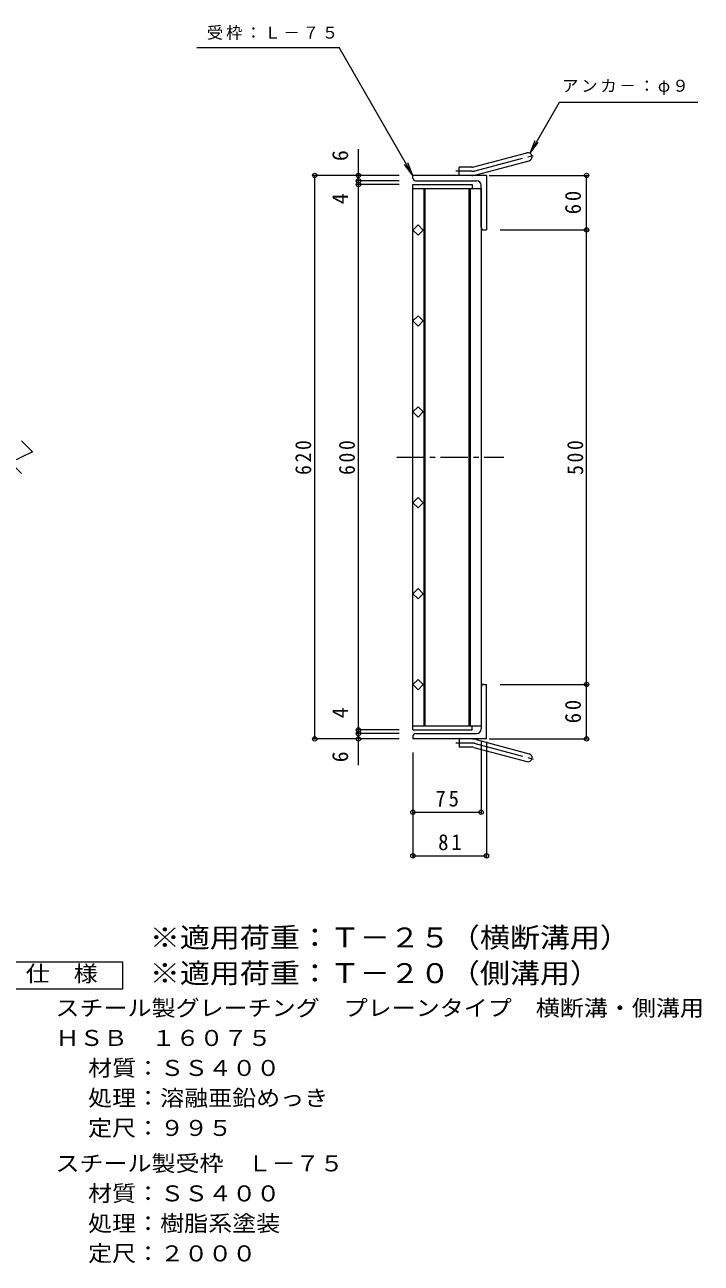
# Model space of a CAD drawing. Units: millimetres, scale not verified. Extents: x -966 to 979, y -824 to 750.
# Drawn here: x 235 to 979, y -668 to 695 of the extents above; entities that cross this region are included whole.
import ezdxf
from ezdxf.enums import TextEntityAlignment as Align

# ---------------------------------------------------------------- set-up
doc = ezdxf.new("R2010")
doc.units = ezdxf.units.MM
doc.header["$LTSCALE"] = 6
doc.header["$PDMODE"] = 32
doc.header["$PDSIZE"] = 4.8
doc.linetypes.add('CHAIN1', pattern=[8, 5, -1, 1, -1])
doc.linetypes.add('CHAIN2', pattern=[12, 9, -1, 1, -1])
for name, color, linetype, lineweight in [('B-1_ピット', 2, 'Continuous', 9), ('B-2_蓋', 3, 'Continuous', 9), ('B-4_寸法', 7, 'Continuous', 9), ('F-4_F-4ﾚｲﾔ', 2, 'Continuous', 9)]:
    doc.layers.add(name, color=color, linetype=linetype, lineweight=lineweight)
doc.layers.add('F-5_F-5ﾚｲﾔ', color=3, linetype='Continuous')
doc.styles.add('ＭＳ ゴシック', font='')
doc.styles.get('ＭＳ ゴシック').set_extended_font_data('MS Gothic')

msp = doc.modelspace()

# ---------------------------------------------------------------- linework, layer by layer
at = {"layer": 'B-1_ピット'}
for p, q in [((728.766, 538.115), (786.957, 553.707)), ((731.096, 529.422), (789.286, 545.014)), ((712.622, 528.808), (712.622, 537.808)), ((726.437, 537.808), (712.622, 537.808)), ((742.622, 528.808), (661.622, 528.808)), ((661.622, 525.808), (661.622, 528.808)), ((664.622, 522.808), (731.622, 522.808)), ((736.622, 471.808), (736.622, 517.808)), ((742.622, 528.808), (742.622, 468.808)), ((739.622, 468.808), (742.622, 468.808)), ((736.622, -34.193), (736.622, -80.193)), ((739.622, -31.193), (742.622, -31.193)), ((742.622, -91.193), (742.622, -31.193)), ((661.622, -88.193), (661.622, -91.193)), ((742.622, -91.193), (661.622, -91.193)), ((664.622, -85.193), (731.622, -85.193)), ((712.622, -91.193), (712.622, -100.193)), ((731.096, -91.806), (789.286, -107.398)), ((726.437, -100.193), (712.622, -100.193)), ((728.766, -100.499), (786.957, -116.092))]:
    msp.add_line(p, q, dxfattribs=at)
at = {"layer": 'B-1_ピット', "linetype": 'CHAIN2'}
for p, q in [((729.931, 533.768), (795.097, 551.23)), ((726.437, 533.308), (708.817, 533.308)), ((726.437, -95.693), (708.817, -95.693)), ((729.931, -96.153), (795.097, -113.614))]:
    msp.add_line(p, q, dxfattribs=at)
at = {"layer": 'B-1_ピット'}
for centre, radius, start, end in [((788.122, 549.361), 4.5, 285.00014, 104.99991), ((726.437, 546.808), 9, 270, 285.00002), ((664.622, 525.808), 3, 180, 270), ((726.437, 546.808), 18, 270, 285), ((731.622, 517.808), 5, 0, 90), ((739.622, 471.808), 3, 180, 270), ((739.622, -34.193), 3, 90, 180), ((731.622, -80.193), 5, 270, 0), ((664.622, -88.193), 3, 90, 180), ((726.437, -109.193), 18, 75, 90), ((726.437, -109.193), 9, 74.99998, 90), ((788.122, -111.745), 4.5, 255.00009, 74.99986)]:
    msp.add_arc(centre, radius, start, end, dxfattribs=at)
at = {"layer": 'B-1_ピット', "linetype": 'CHAIN2'}
for centre, start, end in [((726.437, 546.808), 270, 284.99995), ((726.437, -109.193), 75.00005, 90)]:
    msp.add_arc(centre, 13.5, start, end, dxfattribs=at)
at = {"layer": 'B-2_蓋'}
for p, q in [((661.622, 518.808), (726.621, 518.808)), ((661.622, -81.192), (661.622, 518.808)), ((726.621, 518.808), (726.621, 514.308)), ((661.622, 514.308), (736.622, 514.308)), ((673.621, 514.308), (673.621, -76.692)), ((675.122, -76.692), (675.122, 514.308)), ((723.122, 514.308), (723.122, -76.692)), ((724.622, 514.308), (724.622, -76.692)), ((736.622, 514.308), (736.622, -76.692)), ((661.622, -76.692), (736.622, -76.692)), ((661.622, -81.192), (726.621, -81.192)), ((726.621, -81.192), (726.621, -76.692))]:
    msp.add_line(p, q, dxfattribs=at)
at = {"layer": 'B-2_蓋', "linetype": 'CHAIN1'}
msp.add_line((644.105, 218.808), (761.404, 218.808), dxfattribs=at)
at = {"layer": 'B-2_蓋'}
for points in [[(672.935, 468.651), (667.278, 462.994), (661.622, 468.651), (667.278, 474.308)], [(672.935, 368.651), (667.278, 362.994), (661.622, 368.651), (667.278, 374.308)], [(672.935, 268.651), (667.278, 262.994), (661.622, 268.651), (667.278, 274.308)], [(672.935, 168.651), (667.278, 162.994), (661.622, 168.651), (667.278, 174.308)], [(672.935, 68.651), (667.278, 62.994), (661.622, 68.651), (667.278, 74.308)], [(672.935, -31.349), (667.278, -37.006), (661.622, -31.349), (667.278, -25.692)]]:
    msp.add_lwpolyline(points, close=True, dxfattribs=at)
msp.add_lwpolyline([(231.306, 236.808), (243.306, 224.808), (219.306, 212.808), (231.306, 200.808)], dxfattribs=at)
at = {"layer": 'B-4_寸法'}
for p, q in [((424.013, 669.408), (580.446, 669.408)), ((661.622, 528.808), (580.446, 669.408)), ((790.371, 553.258), (796.112, 567.116)), ((790.371, 553.258), (799.503, 565.158)), ((601.622, -120.036), (601.622, 557.804)), ((661.622, 528.808), (652.49, 540.708)), ((661.622, 528.808), (655.881, 542.666)), ((646.622, 528.808), (551.822, 528.808)), ((553.622, -91.192), (553.622, 528.808)), ((646.622, 522.808), (599.822, 522.808)), ((646.622, 518.808), (599.822, 518.808)), ((745.621, 528.808), (854.421, 528.808)), ((852.621, -91.192), (852.621, 528.808)), ((757.622, 468.808), (854.421, 468.808)), ((757.622, -31.192), (854.421, -31.192)), ((646.622, -81.192), (599.822, -81.192)), ((646.622, -91.192), (551.822, -91.192)), ((646.622, -85.192), (599.822, -85.192)), ((736.622, -94.192), (736.622, -173.592)), ((742.622, -94.192), (742.622, -221.592)), ((745.621, -91.192), (854.421, -91.192)), ((661.622, -106.192), (661.622, -221.592)), ((661.622, -171.792), (736.622, -171.792)), ((661.622, -219.792), (742.622, -219.792))]:
    msp.add_line(p, q, dxfattribs=at)
msp.add_lwpolyline([(790.371, 553.258), (822.79, 609.408), (974.832, 609.408)], dxfattribs=at)
for p in [(553.622, 528.808), (601.622, 528.808), (601.622, 522.808), (601.622, 518.808), (852.621, 528.808), (852.621, 468.808), (852.621, -31.192), (601.622, -81.192), (553.622, -91.192), (601.622, -85.192), (601.622, -91.192), (852.621, -91.192), (661.622, -171.792), (736.622, -171.792), (661.622, -219.792), (742.622, -219.792)]:
    msp.add_point(p, dxfattribs=at)
at = {"layer": 'F-4_F-4ﾚｲﾔ'}
msp.add_lwpolyline([(207.351, -366.432), (207.351, -336.433), (342.351, -336.433), (342.351, -366.432)], close=True, dxfattribs=at)

# ---------------------------------------------------------------- texts
at = {"layer": 'B-4_寸法', "color": 2, "style": 'ＭＳ ゴシック'}
for s, p in [('6', (595.622, 544.586)), ('4', (595.622, 497.154)), ('4', (595.622, -68.362)), ('6', (595.622, -116.842))]:
    msp.add_text(s, height=17.6, rotation=90, dxfattribs=at).set_placement(p, align=Align.BOTTOM_LEFT)
at = {"layer": 'B-4_寸法', "char_height": 13.2, "attachment_point": 7, "style": 'ＭＳ ゴシック'}
for s, insert in [('\\T1.17;受枠：Ｌ－７５', (435.095, 677.895)), ('\\T1.17;アンカ－：φ９', (825.581, 617.255))]:
    msp.add_mtext(s, dxfattribs=dict(at, insert=insert))
at = {"layer": 'B-4_寸法', "color": 2, "char_height": 17.6, "attachment_point": 7, "rotation": 90, "style": 'ＭＳ ゴシック'}
for s, insert in [('\\T1.27;\\W0.95;60', (846.621, 486.058)), ('\\T1.27;\\W0.9;620', (550.022, 199.308)), ('\\T1.27;\\W0.9;600', (598.022, 199.308)), ('\\T1.27;\\W0.9;500', (849.022, 199.308)), ('\\T1.27;\\W0.95;60', (846.621, -73.942))]:
    msp.add_mtext(s, dxfattribs=dict(at, insert=insert))
at = {"layer": 'B-4_寸法', "color": 2, "char_height": 17.6, "attachment_point": 7, "style": 'ＭＳ ゴシック'}
for s, insert in [('\\T1.27;\\W0.95;75', (686.372, -165.792)), ('\\T1.27;\\W0.95;81', (689.372, -213.792))]:
    msp.add_mtext(s, dxfattribs=dict(at, insert=insert))
at = {"layer": 'F-4_F-4ﾚｲﾔ', "style": 'ＭＳ ゴシック', "width": 1.1}
for s, p in [('仕\u3000様', (235.851, -363.433)), ('スチール製グレーチング\u3000プレーンタイプ\u3000横断溝・側溝用', (268.605, -401.185)), ('ＨＳＢ\u3000１６０７５', (268.605, -434.185)), ('材質：ＳＳ４００', (304.432, -467.185)), ('処理：溶融亜鉛めっき', (304.432, -500.185)), ('定尺：９９５', (304.432, -533.185)), ('スチール製受枠\u3000Ｌ－７５', (268.605, -572.185)), ('材質：ＳＳ４００', (304.433, -605.185)), ('処理：樹脂系塗装', (304.433, -638.185)), ('定尺：２０００', (304.433, -671.185))]:
    msp.add_text(s, height=17.6, dxfattribs=at).set_placement(p, align=Align.BOTTOM_LEFT)
at = {"layer": 'F-5_F-5ﾚｲﾔ', "style": 'ＭＳ ゴシック', "width": 1.1}
for s, p in [('※適用荷重：Ｔ－２５（横断溝用）', (372.351, -327.194)), ('※適用荷重：Ｔ－２０（側溝用）', (372.351, -366.432))]:
    msp.add_text(s, height=21.99, dxfattribs=at).set_placement(p, align=Align.BOTTOM_LEFT)

doc.saveas('drawing.dxf')
